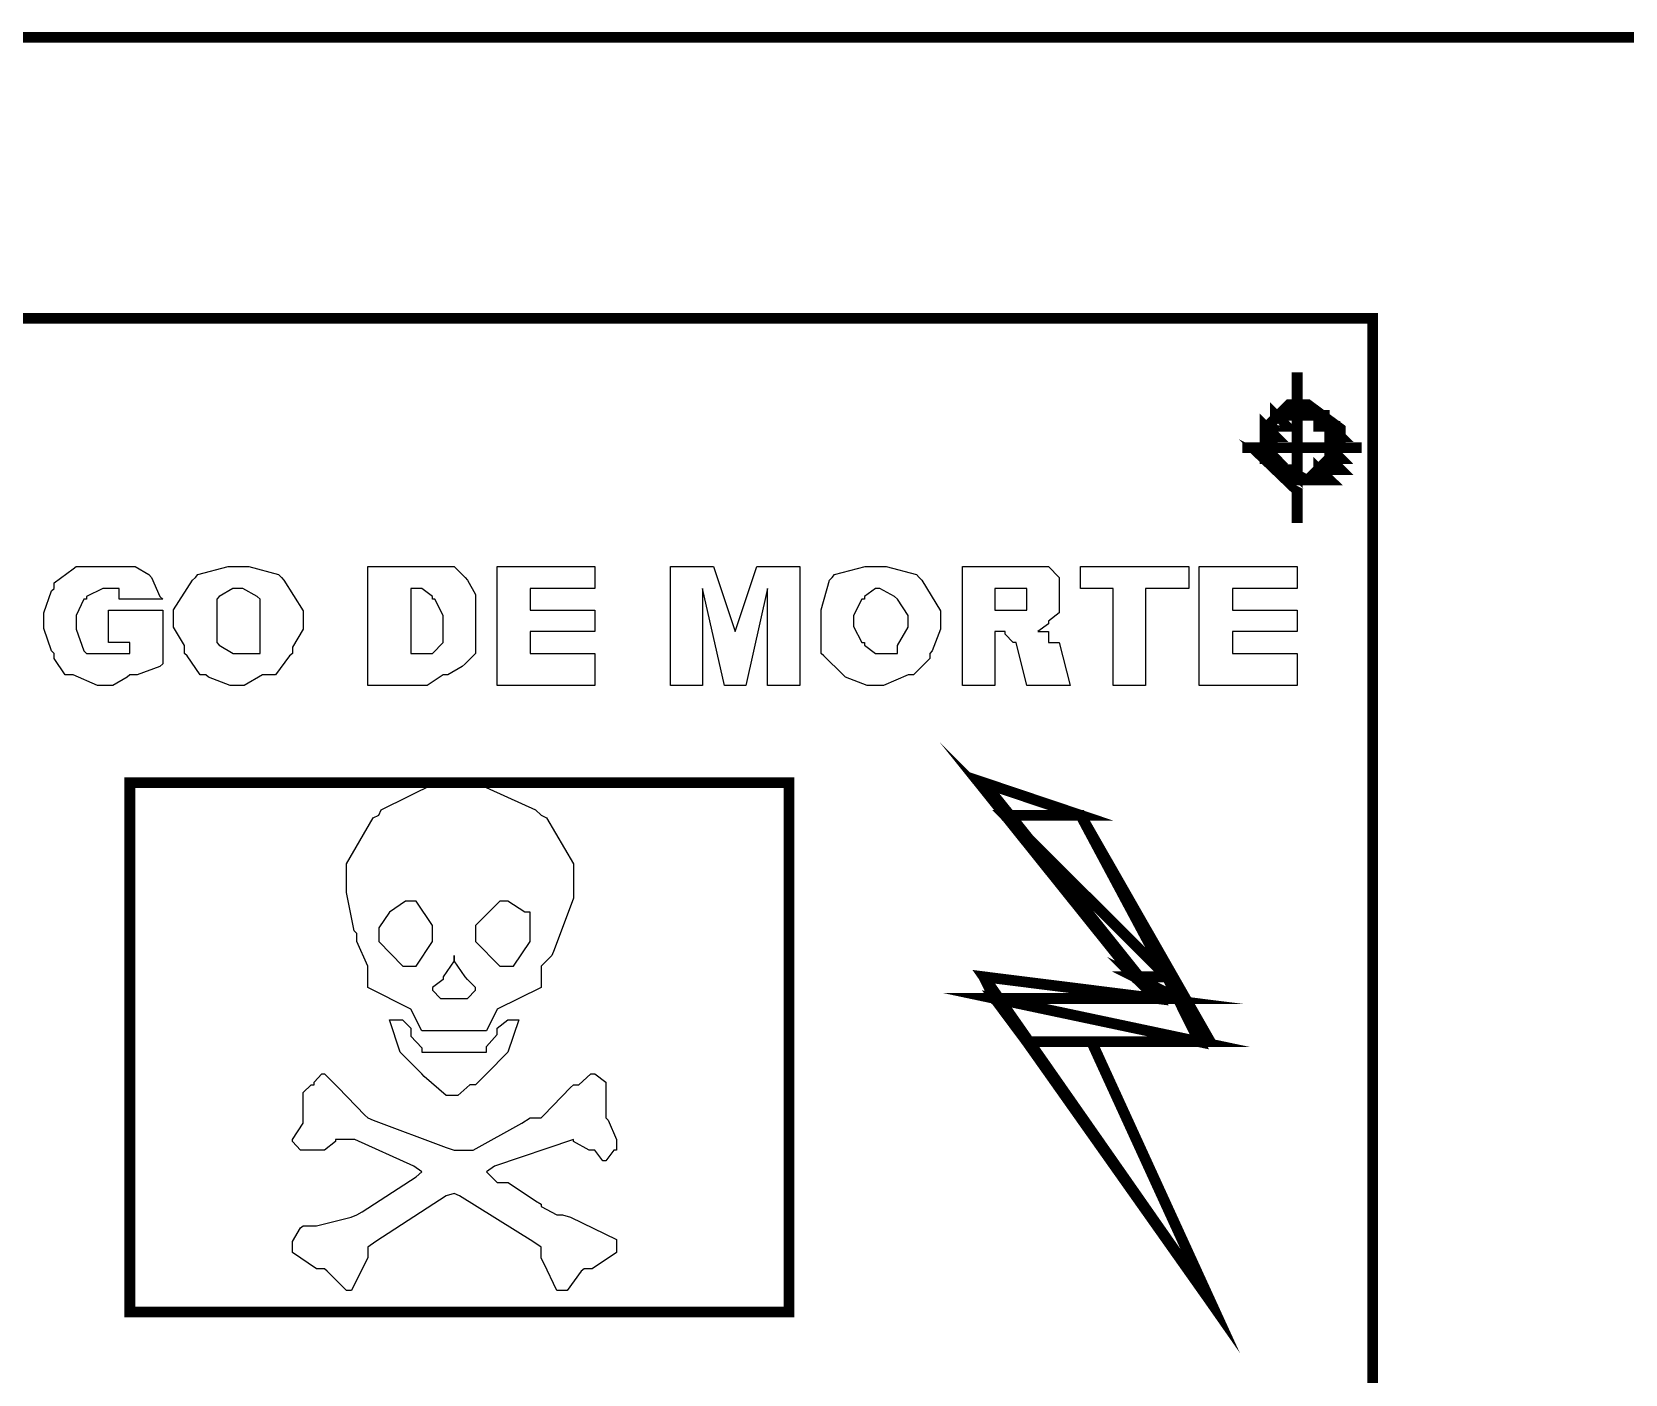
# Model space of a CAD drawing. Extents: x 219 to 1226, y 175 to 465.
# Drawn here: x 263.95 to 270.21, y 239.68 to 244.95 of the extents above; entities that cross this region are included whole.
import ezdxf

# ---------------------------------------------------------------- set-up
doc = ezdxf.new("R2010")
doc.units = 0
doc.header["$MEASUREMENT"] = 0
doc.layers.add('C00-00-00-BLACK', color=7, linetype='Continuous')
doc.layers.add('CFF-00-00', color=1, linetype='Continuous')

msp = doc.modelspace()

# ---------------------------------------------------------------- linework, layer by layer
at = {"layer": 'C00-00-00-BLACK', "const_width": 0.0423}
for points in [[(259.9295, 244.9316), (272.3568, 244.9316)], [(268.9225, 243.6166), (268.9225, 243.0246)], [(268.7076, 243.3206), (269.1761, 243.3206)]]:
    msp.add_lwpolyline(points, dxfattribs=at)
for points in [[(262.0091, 238.4866), (269.2188, 238.4866), (269.2188, 243.8286), (262.0091, 243.8286), (262.0091, 238.4866)], [(268.9225, 243.4896), (268.9651, 243.4476), (268.9225, 243.4476), (268.9225, 243.4896)], [(269.0921, 243.3636), (269.0921, 243.3946), (268.9637, 243.4896), (268.9225, 243.4896), (268.8907, 243.4896), (268.7958, 243.3946), (268.7958, 243.3636), (268.7958, 243.3216), (268.8907, 243.1936), (268.9225, 243.1936), (268.9637, 243.1936), (269.0921, 243.3216), (269.0921, 243.3636)], [(269.0921, 243.3636), (269.0921, 243.3946), (268.9637, 243.4896), (268.9225, 243.4896), (268.8907, 243.4896), (268.7958, 243.3946), (268.7958, 243.3636), (268.7958, 243.3216), (268.8907, 243.1936), (268.9225, 243.1936), (268.9637, 243.1936), (269.0921, 243.3216), (269.0921, 243.3636)], [(269.0921, 243.3636), (269.0921, 243.3946), (268.9637, 243.4896), (268.9225, 243.4896), (268.8907, 243.4896), (268.7958, 243.3946), (268.7958, 243.3636), (268.7958, 243.3216), (268.8907, 243.1936), (268.9225, 243.1936), (268.9637, 243.1936), (269.0921, 243.3216), (269.0921, 243.3636)], [(268.7958, 243.4046), (268.7958, 243.3636), (268.8371, 243.3636), (268.7958, 243.4046)], [(268.7958, 243.3636), (268.8371, 243.3636), (268.7958, 243.4046), (268.7958, 243.3636)], [(268.8371, 243.4476), (268.8371, 243.4046), (268.8798, 243.4046), (268.8371, 243.4476)], [(268.8371, 243.4046), (268.8798, 243.4046), (268.8371, 243.4476), (268.8371, 243.4046)], [(268.8798, 243.4476), (268.8371, 243.4476), (268.8798, 243.4476), (268.8798, 243.4476)], [(268.8371, 243.4476), (268.8371, 243.4476)], [(268.8371, 243.4476), (268.8798, 243.4476), (268.9225, 243.4476), (268.8371, 243.4476)], [(268.8371, 243.4476), (268.8798, 243.4476), (268.8798, 243.4476), (268.8371, 243.4476)], [(268.8371, 243.4476), (268.8798, 243.4476), (268.8798, 243.4476), (268.8371, 243.4476)], [(268.9225, 243.4476), (268.9651, 243.4476), (268.8798, 243.4476), (268.9225, 243.4476)], [(268.8798, 243.4476), (268.9225, 243.4476), (268.9651, 243.4476), (268.8798, 243.4476)], [(268.9225, 243.4476), (268.9651, 243.4476), (268.8798, 243.4476), (268.9225, 243.4476)], [(268.9225, 243.4476), (268.8798, 243.4476), (268.9225, 243.4476)], [(268.8798, 243.4476), (268.9225, 243.4476), (268.9651, 243.4476), (268.8798, 243.4476)], [(268.8798, 243.4476), (268.8798, 243.4476)], [(268.8798, 243.4476), (268.9225, 243.4476), (268.9651, 243.4476), (268.8798, 243.4476)], [(268.8798, 243.4476), (268.9225, 243.4476), (268.9225, 243.4476), (268.8798, 243.4476)], [(268.8798, 243.4476), (268.9225, 243.4476), (268.9225, 243.4476), (268.8798, 243.4476)], [(268.8798, 243.4476), (268.8798, 243.4476)], [(268.9651, 243.4476), (268.9225, 243.4476), (268.9651, 243.4476)], [(268.9225, 243.4476), (268.9651, 243.4476), (269.0068, 243.4476), (268.9225, 243.4476)], [(268.9651, 243.4476), (268.9225, 243.4476), (268.9651, 243.4476)], [(268.9225, 243.4476), (268.9651, 243.4476), (269.0068, 243.4476), (268.9225, 243.4476)], [(268.9651, 243.4476), (269.0068, 243.4476), (268.9225, 243.4476), (268.9651, 243.4476)], [(268.9651, 243.4476), (269.0068, 243.4476), (269.0495, 243.4476), (268.9651, 243.4476)], [(269.0068, 243.4476), (269.0495, 243.4476), (268.9651, 243.4476), (269.0068, 243.4476)], [(269.0068, 243.4476), (268.9651, 243.4476), (269.0068, 243.4476)], [(268.9651, 243.4476), (269.0068, 243.4476), (269.0495, 243.4476), (268.9651, 243.4476)], [(269.0068, 243.4476), (269.0495, 243.4046), (269.0068, 243.4046), (269.0068, 243.4476)], [(269.0068, 243.4476), (269.0495, 243.4476), (269.0495, 243.4476), (269.0068, 243.4476)], [(269.0068, 243.4476), (269.0495, 243.4476), (269.0495, 243.4476), (269.0068, 243.4476)], [(269.0068, 243.4476), (269.0495, 243.4476), (269.0495, 243.4476), (269.0068, 243.4476)], [(269.0068, 243.4476), (269.0495, 243.4476), (269.0495, 243.4476), (269.0068, 243.4476)], [(269.0495, 243.4046), (269.0068, 243.4476), (269.0495, 243.4046)], [(269.0495, 243.4046), (269.0495, 243.3636), (269.0921, 243.3636), (269.0495, 243.4046)], [(269.0495, 243.3636), (269.0921, 243.3636), (269.0495, 243.4046), (269.0495, 243.3636)], [(268.8371, 243.4046), (268.7958, 243.4046), (268.8371, 243.4046), (268.8371, 243.4046)], [(268.7958, 243.4046), (268.8371, 243.4046), (268.8371, 243.4046), (268.7958, 243.4046)], [(268.7958, 243.4046), (268.8371, 243.4046), (268.8371, 243.4046), (268.7958, 243.4046)], [(268.7958, 243.4046), (268.8371, 243.4046), (268.8371, 243.4046), (268.7958, 243.4046)], [(268.7958, 243.3636), (268.7958, 243.3206), (268.8371, 243.3206), (268.7958, 243.3636)], [(268.7958, 243.3206), (268.8371, 243.3206), (268.7958, 243.3636), (268.7958, 243.3206)], [(268.8371, 243.4046), (268.8798, 243.4046), (268.8798, 243.4046), (268.8371, 243.4046)], [(268.8371, 243.4046), (268.8798, 243.4046), (268.8798, 243.4046), (268.8371, 243.4046)], [(269.0495, 243.4046), (269.0068, 243.4046), (269.0495, 243.4046)], [(269.0068, 243.4046), (269.0495, 243.4046), (269.0921, 243.4046), (269.0068, 243.4046)], [(269.0495, 243.4046), (269.0921, 243.4046), (269.0921, 243.4046), (269.0495, 243.4046)], [(269.0495, 243.4046), (269.0921, 243.4046), (269.0921, 243.4046), (269.0495, 243.4046)], [(269.0495, 243.4046), (269.0921, 243.4046), (269.0921, 243.4046), (269.0495, 243.4046)], [(269.0495, 243.4046), (269.0921, 243.4046), (269.0921, 243.4046), (269.0495, 243.4046)], [(269.0495, 243.3636), (269.0921, 243.3206), (269.0495, 243.3206), (269.0495, 243.3636)], [(268.7958, 243.2776), (268.8371, 243.2346), (268.8798, 243.2346), (268.7958, 243.2776)], [(268.8371, 243.2346), (268.8798, 243.2346), (268.7958, 243.2776), (268.8371, 243.2346)], [(268.7958, 243.3636), (268.8371, 243.3636), (268.8371, 243.3636), (268.7958, 243.3636)], [(268.7958, 243.3636), (268.8371, 243.3636), (268.8371, 243.3636), (268.7958, 243.3636)], [(268.7958, 243.3636), (268.8371, 243.3636), (268.8371, 243.3636), (268.7958, 243.3636)], [(268.7958, 243.3636), (268.8371, 243.3636), (268.8371, 243.3636), (268.7958, 243.3636)], [(268.7958, 243.3636), (268.8371, 243.3636), (268.8371, 243.3636), (268.7958, 243.3636)], [(268.7958, 243.3636), (268.8371, 243.3636), (268.8371, 243.3636), (268.7958, 243.3636)], [(268.7958, 243.3206), (268.7958, 243.2776), (268.8371, 243.2776), (268.7958, 243.3206)], [(268.7958, 243.2776), (268.8371, 243.2776), (268.7958, 243.3206), (268.7958, 243.2776)], [(268.7958, 243.3206), (268.8371, 243.3206), (268.8371, 243.3206), (268.7958, 243.3206)], [(268.7958, 243.3206), (268.8371, 243.3206), (268.8371, 243.3206), (268.7958, 243.3206)], [(269.0495, 243.3636), (269.0921, 243.3636), (269.0921, 243.3636), (269.0495, 243.3636)], [(269.0495, 243.3636), (269.0921, 243.3636), (269.0921, 243.3636), (269.0495, 243.3636)], [(269.0495, 243.3636), (269.0921, 243.3636), (269.0921, 243.3636), (269.0495, 243.3636)], [(269.0495, 243.3636), (269.0921, 243.3636), (269.0921, 243.3636), (269.0495, 243.3636)], [(269.0495, 243.3636), (269.0921, 243.3636), (269.0921, 243.3636), (269.0495, 243.3636)], [(269.0495, 243.3636), (269.0921, 243.3636), (269.0921, 243.3636), (269.0495, 243.3636)], [(269.0921, 243.3206), (269.0495, 243.3636), (269.0921, 243.3206)], [(269.0495, 243.3206), (269.0495, 243.2776), (269.0921, 243.2776), (269.0495, 243.3206)], [(269.0495, 243.2776), (269.0921, 243.2776), (269.0495, 243.3206), (269.0495, 243.2776)], [(269.0495, 243.3206), (269.0495, 243.3206)], [(269.0495, 243.3206), (269.0921, 243.3206), (269.1334, 243.3206), (269.0495, 243.3206)], [(269.0495, 243.3206), (269.0921, 243.3206), (269.0921, 243.3206), (269.0495, 243.3206)], [(269.0495, 243.3206), (269.0921, 243.3206), (269.0921, 243.3206), (269.0495, 243.3206)], [(269.0495, 243.2776), (269.0495, 243.2346), (269.0921, 243.2346), (269.0495, 243.2776)], [(269.0495, 243.2346), (269.0921, 243.2346), (269.0495, 243.2776), (269.0495, 243.2346)], [(268.8798, 243.1936), (268.9225, 243.1936), (268.8371, 243.2346), (268.8798, 243.1936)], [(268.7958, 243.2776), (268.8371, 243.2776), (268.8371, 243.2776), (268.7958, 243.2776)], [(268.7958, 243.2776), (268.8371, 243.2776), (268.8371, 243.2776), (268.7958, 243.2776)], [(268.7958, 243.2776), (268.8371, 243.2776), (268.8371, 243.2776), (268.7958, 243.2776)], [(268.7958, 243.2776), (268.8371, 243.2776), (268.8371, 243.2776), (268.7958, 243.2776)], [(268.7958, 243.2776), (268.8371, 243.2776), (268.8371, 243.2776), (268.7958, 243.2776)], [(268.7958, 243.2776), (268.8371, 243.2776), (268.8371, 243.2776), (268.7958, 243.2776)], [(269.0068, 243.2346), (269.0068, 243.1936), (269.0495, 243.1936), (269.0068, 243.2346)], [(269.0068, 243.1936), (269.0495, 243.1936), (269.0068, 243.2346), (269.0068, 243.1936)], [(269.0495, 243.2776), (269.0921, 243.2776), (269.0921, 243.2776), (269.0495, 243.2776)], [(269.0495, 243.2776), (269.0921, 243.2776), (269.0921, 243.2776), (269.0495, 243.2776)], [(269.0495, 243.2776), (269.0921, 243.2776), (269.0921, 243.2776), (269.0495, 243.2776)], [(269.0495, 243.2776), (269.0921, 243.2776), (269.0921, 243.2776), (269.0495, 243.2776)], [(268.8798, 243.1936), (268.8371, 243.2346), (268.8798, 243.2346), (268.8798, 243.1936)], [(268.8371, 243.2346), (268.8798, 243.2346), (268.8798, 243.2346), (268.8371, 243.2346)], [(268.8371, 243.2346), (268.8798, 243.2346), (268.8798, 243.2346), (268.8371, 243.2346)], [(268.8371, 243.2346), (268.8798, 243.2346), (268.8798, 243.2346), (268.8371, 243.2346)], [(268.8371, 243.2346), (268.8798, 243.2346), (268.8798, 243.2346), (268.8371, 243.2346)], [(268.8371, 243.2346), (268.8798, 243.2346), (268.8798, 243.2346), (268.8371, 243.2346)], [(268.8371, 243.2346), (268.8798, 243.2346), (268.8798, 243.2346), (268.8371, 243.2346)], [(268.8371, 243.2346), (268.8798, 243.2346), (268.9225, 243.2346), (268.8371, 243.2346)], [(268.8798, 243.2346), (268.9225, 243.2346), (268.8371, 243.2346), (268.8798, 243.2346)], [(268.8798, 243.1936), (268.9225, 243.1936), (268.9225, 243.1936), (268.8798, 243.1936)], [(268.8798, 243.1936), (268.9225, 243.1936), (268.9225, 243.1936), (268.8798, 243.1936)], [(268.8798, 243.1936), (268.9225, 243.1936), (268.9651, 243.1936), (268.8798, 243.1936)], [(268.9225, 243.1936), (268.9651, 243.1936), (268.8798, 243.1936), (268.9225, 243.1936)], [(268.8798, 243.1936), (268.9225, 243.1936), (268.9651, 243.1936), (268.8798, 243.1936)], [(268.9225, 243.1936), (268.9651, 243.1936), (268.8798, 243.1936), (268.9225, 243.1936)], [(268.8798, 243.1936), (268.9225, 243.1936), (268.9651, 243.1936), (268.8798, 243.1936)], [(268.9225, 243.1936), (268.9651, 243.1936), (268.8798, 243.1936), (268.9225, 243.1936)], [(268.9225, 243.1936), (268.8798, 243.1936), (268.9651, 243.1936), (268.9225, 243.1936)], [(268.8798, 243.1936), (268.9651, 243.1936), (269.0068, 243.1936), (268.8798, 243.1936)], [(268.9651, 243.1936), (268.9225, 243.1936), (268.9651, 243.1936), (268.9651, 243.1936)], [(268.9651, 243.1936), (269.0068, 243.1936), (268.9225, 243.1936), (268.9651, 243.1936)], [(268.9651, 243.1936), (268.9225, 243.1936), (268.9651, 243.1936)], [(268.9225, 243.1936), (268.9651, 243.1936), (269.0068, 243.1936), (268.9225, 243.1936)], [(269.0068, 243.1936), (268.9651, 243.1936), (269.0068, 243.1936), (269.0068, 243.1936)], [(268.9651, 243.1936), (268.9651, 243.1936)], [(268.9651, 243.1936), (269.0068, 243.1936), (269.0495, 243.1936), (268.9651, 243.1936)], [(268.9651, 243.1936), (269.0068, 243.1936), (269.0068, 243.1936), (268.9651, 243.1936)], [(268.9651, 243.1936), (269.0068, 243.1936), (269.0068, 243.1936), (268.9651, 243.1936)], [(268.9651, 243.1936), (268.9651, 243.1936)], [(269.0495, 243.2346), (269.0068, 243.2346), (269.0495, 243.2346), (269.0495, 243.2346)], [(269.0068, 243.2346), (269.0068, 243.2346)], [(269.0068, 243.2346), (269.0495, 243.2346), (269.0921, 243.2346), (269.0068, 243.2346)], [(269.0068, 243.2346), (269.0495, 243.2346), (269.0495, 243.2346), (269.0068, 243.2346)], [(269.0068, 243.2346), (269.0495, 243.2346), (269.0495, 243.2346), (269.0068, 243.2346)], [(269.0068, 243.1936), (269.0068, 243.1936)], [(269.0495, 243.2346), (269.0921, 243.2346), (269.0921, 243.2346), (269.0495, 243.2346)], [(269.0495, 243.2346), (269.0921, 243.2346), (269.0921, 243.2346), (269.0495, 243.2346)], [(269.0495, 243.2346), (269.0495, 243.2346)], [(267.7759, 241.8776), (268.4113, 241.2436), (268.2846, 241.2436), (267.7759, 241.8776)], [(264.3392, 242.0056), (264.3392, 239.9276), (266.9272, 239.9276), (266.9272, 242.0056), (264.3392, 242.0056)], [(267.692, 242.0056), (268.37, 241.1586), (267.692, 241.2436), (268.581, 239.9706), (268.115, 240.9886), (268.581, 240.9886), (268.0723, 241.8776), (267.692, 242.0056)], [(267.692, 242.0056), (268.0723, 241.8776), (267.7759, 241.8776), (267.692, 242.0056)], [(268.0723, 241.8776), (267.7759, 241.8776), (268.4113, 241.2436), (268.0723, 241.8776)], [(267.692, 241.2436), (268.37, 241.1586), (267.7347, 241.1586), (267.692, 241.2436)], [(268.2846, 241.2436), (268.454, 241.1586), (268.37, 241.1586), (268.2846, 241.2436)], [(268.4113, 241.2436), (268.2846, 241.2436), (268.454, 241.1586), (268.4113, 241.2436)], [(268.454, 241.1586), (267.7347, 241.1586), (268.5379, 240.9886), (268.454, 241.1586)], [(267.7347, 241.1586), (268.5379, 240.9886), (267.8613, 240.9886), (267.7347, 241.1586)], [(267.8613, 240.9886), (268.115, 240.9886), (268.581, 239.9706), (267.8613, 240.9886)], [(268.115, 240.9886), (268.1576, 240.9886), (267.8613, 240.9886), (268.115, 240.9886)], [(268.115, 240.9886), (267.8613, 240.9886), (268.115, 240.9886)], [(268.115, 240.9886), (268.5379, 240.9886), (268.581, 240.9886), (268.115, 240.9886)]]:
    msp.add_lwpolyline(points, close=True, dxfattribs=at)
at = {"layer": 'C00-00-00-BLACK'}
for points in [[(268.9225, 243.4896), (268.9651, 243.4476), (268.9225, 243.4476), (268.9225, 243.4896)], [(268.8371, 243.4046), (268.7958, 243.4046), (268.8371, 243.4046), (268.8371, 243.4046)], [(268.7958, 243.4046), (268.8371, 243.4046), (268.8371, 243.4046), (268.7958, 243.4046)], [(268.7958, 243.4046), (268.8371, 243.4046), (268.8371, 243.4046), (268.7958, 243.4046)], [(268.7958, 243.4046), (268.8371, 243.4046), (268.8371, 243.4046), (268.7958, 243.4046)], [(268.7958, 243.4046), (268.7958, 243.3636), (268.8371, 243.3636), (268.7958, 243.4046)], [(268.7958, 243.3636), (268.8371, 243.3636), (268.7958, 243.4046), (268.7958, 243.3636)], [(268.8798, 243.4476), (268.8371, 243.4476), (268.8798, 243.4476), (268.8798, 243.4476)], [(268.8371, 243.4476), (268.8798, 243.4476), (268.9225, 243.4476), (268.8371, 243.4476)], [(268.8371, 243.4476), (268.8798, 243.4476), (268.8798, 243.4476), (268.8371, 243.4476)], [(268.8371, 243.4476), (268.8798, 243.4476), (268.8798, 243.4476), (268.8371, 243.4476)], [(268.8371, 243.4476), (268.8371, 243.4046), (268.8798, 243.4046), (268.8371, 243.4476)], [(268.8371, 243.4046), (268.8798, 243.4046), (268.8371, 243.4476), (268.8371, 243.4046)], [(268.8371, 243.4046), (268.8798, 243.4046), (268.8798, 243.4046), (268.8371, 243.4046)], [(268.8371, 243.4046), (268.8798, 243.4046), (268.8798, 243.4046), (268.8371, 243.4046)], [(268.9225, 243.4476), (268.9651, 243.4476), (268.8798, 243.4476), (268.9225, 243.4476)], [(268.8798, 243.4476), (268.9225, 243.4476), (268.9651, 243.4476), (268.8798, 243.4476)], [(268.9225, 243.4476), (268.9651, 243.4476), (268.8798, 243.4476), (268.9225, 243.4476)], [(268.9225, 243.4476), (268.8798, 243.4476), (268.9225, 243.4476)], [(268.8798, 243.4476), (268.9225, 243.4476), (268.9651, 243.4476), (268.8798, 243.4476)], [(268.8798, 243.4476), (268.9225, 243.4476), (268.9651, 243.4476), (268.8798, 243.4476)], [(268.8798, 243.4476), (268.9225, 243.4476), (268.9225, 243.4476), (268.8798, 243.4476)], [(268.8798, 243.4476), (268.9225, 243.4476), (268.9225, 243.4476), (268.8798, 243.4476)], [(268.9651, 243.4476), (268.9225, 243.4476), (268.9651, 243.4476)], [(268.9225, 243.4476), (268.9651, 243.4476), (269.0068, 243.4476), (268.9225, 243.4476)], [(268.9651, 243.4476), (268.9225, 243.4476), (268.9651, 243.4476)], [(268.9225, 243.4476), (268.9651, 243.4476), (269.0068, 243.4476), (268.9225, 243.4476)], [(268.9651, 243.4476), (269.0068, 243.4476), (268.9225, 243.4476), (268.9651, 243.4476)], [(268.9651, 243.4476), (269.0068, 243.4476), (269.0495, 243.4476), (268.9651, 243.4476)], [(269.0068, 243.4476), (269.0495, 243.4476), (268.9651, 243.4476), (269.0068, 243.4476)], [(269.0068, 243.4476), (268.9651, 243.4476), (269.0068, 243.4476)], [(268.9651, 243.4476), (269.0068, 243.4476), (269.0495, 243.4476), (268.9651, 243.4476)], [(269.0068, 243.4476), (269.0495, 243.4476), (269.0495, 243.4476), (269.0068, 243.4476)], [(269.0068, 243.4476), (269.0495, 243.4476), (269.0495, 243.4476), (269.0068, 243.4476)], [(269.0068, 243.4476), (269.0495, 243.4476), (269.0495, 243.4476), (269.0068, 243.4476)], [(269.0068, 243.4476), (269.0495, 243.4476), (269.0495, 243.4476), (269.0068, 243.4476)], [(269.0495, 243.4046), (269.0068, 243.4476), (269.0495, 243.4046)], [(269.0068, 243.4476), (269.0495, 243.4046), (269.0068, 243.4046), (269.0068, 243.4476)], [(269.0495, 243.4046), (269.0068, 243.4046), (269.0495, 243.4046)], [(269.0068, 243.4046), (269.0495, 243.4046), (269.0921, 243.4046), (269.0068, 243.4046)], [(269.0495, 243.4046), (269.0921, 243.4046), (269.0921, 243.4046), (269.0495, 243.4046)], [(269.0495, 243.4046), (269.0921, 243.4046), (269.0921, 243.4046), (269.0495, 243.4046)], [(269.0495, 243.4046), (269.0921, 243.4046), (269.0921, 243.4046), (269.0495, 243.4046)], [(269.0495, 243.4046), (269.0921, 243.4046), (269.0921, 243.4046), (269.0495, 243.4046)], [(269.0495, 243.4046), (269.0495, 243.3636), (269.0921, 243.3636), (269.0495, 243.4046)], [(269.0495, 243.3636), (269.0921, 243.3636), (269.0495, 243.4046), (269.0495, 243.3636)], [(268.7958, 243.3636), (268.8371, 243.3636), (268.8371, 243.3636), (268.7958, 243.3636)], [(268.7958, 243.3636), (268.8371, 243.3636), (268.8371, 243.3636), (268.7958, 243.3636)], [(268.7958, 243.3636), (268.8371, 243.3636), (268.8371, 243.3636), (268.7958, 243.3636)], [(268.7958, 243.3636), (268.8371, 243.3636), (268.8371, 243.3636), (268.7958, 243.3636)], [(268.7958, 243.3636), (268.8371, 243.3636), (268.8371, 243.3636), (268.7958, 243.3636)], [(268.7958, 243.3636), (268.8371, 243.3636), (268.8371, 243.3636), (268.7958, 243.3636)], [(268.7958, 243.3636), (268.7958, 243.3206), (268.8371, 243.3206), (268.7958, 243.3636)], [(268.7958, 243.3206), (268.8371, 243.3206), (268.7958, 243.3636), (268.7958, 243.3206)], [(269.0495, 243.3636), (269.0921, 243.3636), (269.0921, 243.3636), (269.0495, 243.3636)], [(269.0495, 243.3636), (269.0921, 243.3636), (269.0921, 243.3636), (269.0495, 243.3636)], [(269.0495, 243.3636), (269.0921, 243.3636), (269.0921, 243.3636), (269.0495, 243.3636)], [(269.0495, 243.3636), (269.0921, 243.3636), (269.0921, 243.3636), (269.0495, 243.3636)], [(269.0495, 243.3636), (269.0921, 243.3636), (269.0921, 243.3636), (269.0495, 243.3636)], [(269.0495, 243.3636), (269.0921, 243.3636), (269.0921, 243.3636), (269.0495, 243.3636)], [(269.0921, 243.3206), (269.0495, 243.3636), (269.0921, 243.3206)], [(269.0495, 243.3636), (269.0921, 243.3206), (269.0495, 243.3206), (269.0495, 243.3636)], [(268.7958, 243.3206), (268.8371, 243.3206), (268.8371, 243.3206), (268.7958, 243.3206)], [(268.7958, 243.3206), (268.8371, 243.3206), (268.8371, 243.3206), (268.7958, 243.3206)], [(268.7958, 243.3206), (268.7958, 243.2776), (268.8371, 243.2776), (268.7958, 243.3206)], [(268.7958, 243.2776), (268.8371, 243.2776), (268.7958, 243.3206), (268.7958, 243.2776)], [(268.7958, 243.2776), (268.8371, 243.2776), (268.8371, 243.2776), (268.7958, 243.2776)], [(268.7958, 243.2776), (268.8371, 243.2776), (268.8371, 243.2776), (268.7958, 243.2776)], [(268.7958, 243.2776), (268.8371, 243.2776), (268.8371, 243.2776), (268.7958, 243.2776)], [(268.7958, 243.2776), (268.8371, 243.2776), (268.8371, 243.2776), (268.7958, 243.2776)], [(268.7958, 243.2776), (268.8371, 243.2776), (268.8371, 243.2776), (268.7958, 243.2776)], [(268.7958, 243.2776), (268.8371, 243.2776), (268.8371, 243.2776), (268.7958, 243.2776)], [(268.7958, 243.2776), (268.8371, 243.2346), (268.8798, 243.2346), (268.7958, 243.2776)], [(268.8371, 243.2346), (268.8798, 243.2346), (268.7958, 243.2776), (268.8371, 243.2346)], [(269.0495, 243.3206), (269.0921, 243.3206), (269.1334, 243.3206), (269.0495, 243.3206)], [(269.0495, 243.3206), (269.0921, 243.3206), (269.0921, 243.3206), (269.0495, 243.3206)], [(269.0495, 243.3206), (269.0921, 243.3206), (269.0921, 243.3206), (269.0495, 243.3206)], [(269.0495, 243.3206), (269.0495, 243.2776), (269.0921, 243.2776), (269.0495, 243.3206)], [(269.0495, 243.2776), (269.0921, 243.2776), (269.0495, 243.3206), (269.0495, 243.2776)], [(269.0495, 243.2776), (269.0921, 243.2776), (269.0921, 243.2776), (269.0495, 243.2776)], [(269.0495, 243.2776), (269.0921, 243.2776), (269.0921, 243.2776), (269.0495, 243.2776)], [(269.0495, 243.2776), (269.0921, 243.2776), (269.0921, 243.2776), (269.0495, 243.2776)], [(269.0495, 243.2776), (269.0921, 243.2776), (269.0921, 243.2776), (269.0495, 243.2776)], [(269.0495, 243.2776), (269.0495, 243.2346), (269.0921, 243.2346), (269.0495, 243.2776)], [(269.0495, 243.2346), (269.0921, 243.2346), (269.0495, 243.2776), (269.0495, 243.2346)], [(268.8371, 243.2346), (268.8798, 243.2346), (268.8798, 243.2346), (268.8371, 243.2346)], [(268.8371, 243.2346), (268.8798, 243.2346), (268.8798, 243.2346), (268.8371, 243.2346)], [(268.8371, 243.2346), (268.8798, 243.2346), (268.8798, 243.2346), (268.8371, 243.2346)], [(268.8371, 243.2346), (268.8798, 243.2346), (268.8798, 243.2346), (268.8371, 243.2346)], [(268.8371, 243.2346), (268.8798, 243.2346), (268.8798, 243.2346), (268.8371, 243.2346)], [(268.8371, 243.2346), (268.8798, 243.2346), (268.8798, 243.2346), (268.8371, 243.2346)], [(268.8371, 243.2346), (268.8798, 243.2346), (268.9225, 243.2346), (268.8371, 243.2346)], [(268.8798, 243.2346), (268.9225, 243.2346), (268.8371, 243.2346), (268.8798, 243.2346)], [(268.8798, 243.1936), (268.9225, 243.1936), (268.8371, 243.2346), (268.8798, 243.1936)], [(268.8798, 243.1936), (268.8371, 243.2346), (268.8798, 243.2346), (268.8798, 243.1936)], [(269.0495, 243.2346), (269.0068, 243.2346), (269.0495, 243.2346), (269.0495, 243.2346)], [(269.0068, 243.2346), (269.0495, 243.2346), (269.0921, 243.2346), (269.0068, 243.2346)], [(269.0068, 243.2346), (269.0495, 243.2346), (269.0495, 243.2346), (269.0068, 243.2346)], [(269.0068, 243.2346), (269.0495, 243.2346), (269.0495, 243.2346), (269.0068, 243.2346)], [(269.0068, 243.2346), (269.0068, 243.1936), (269.0495, 243.1936), (269.0068, 243.2346)], [(269.0068, 243.1936), (269.0495, 243.1936), (269.0068, 243.2346), (269.0068, 243.1936)], [(269.0495, 243.2346), (269.0921, 243.2346), (269.0921, 243.2346), (269.0495, 243.2346)], [(269.0495, 243.2346), (269.0921, 243.2346), (269.0921, 243.2346), (269.0495, 243.2346)], [(268.8798, 243.1936), (268.9225, 243.1936), (268.9225, 243.1936), (268.8798, 243.1936)], [(268.8798, 243.1936), (268.9225, 243.1936), (268.9225, 243.1936), (268.8798, 243.1936)], [(268.8798, 243.1936), (268.9225, 243.1936), (268.9651, 243.1936), (268.8798, 243.1936)], [(268.9225, 243.1936), (268.9651, 243.1936), (268.8798, 243.1936), (268.9225, 243.1936)], [(268.8798, 243.1936), (268.9225, 243.1936), (268.9651, 243.1936), (268.8798, 243.1936)], [(268.9225, 243.1936), (268.9651, 243.1936), (268.8798, 243.1936), (268.9225, 243.1936)], [(268.8798, 243.1936), (268.9225, 243.1936), (268.9651, 243.1936), (268.8798, 243.1936)], [(268.9225, 243.1936), (268.9651, 243.1936), (268.8798, 243.1936), (268.9225, 243.1936)], [(268.9225, 243.1936), (268.8798, 243.1936), (268.9651, 243.1936), (268.9225, 243.1936)], [(268.8798, 243.1936), (268.9651, 243.1936), (269.0068, 243.1936), (268.8798, 243.1936)], [(268.9651, 243.1936), (268.9225, 243.1936), (268.9651, 243.1936), (268.9651, 243.1936)], [(268.9651, 243.1936), (269.0068, 243.1936), (268.9225, 243.1936), (268.9651, 243.1936)], [(268.9651, 243.1936), (268.9225, 243.1936), (268.9651, 243.1936)], [(268.9225, 243.1936), (268.9651, 243.1936), (269.0068, 243.1936), (268.9225, 243.1936)], [(269.0068, 243.1936), (268.9651, 243.1936), (269.0068, 243.1936), (269.0068, 243.1936)], [(268.9651, 243.1936), (269.0068, 243.1936), (269.0495, 243.1936), (268.9651, 243.1936)], [(268.9651, 243.1936), (269.0068, 243.1936), (269.0068, 243.1936), (268.9651, 243.1936)], [(268.9651, 243.1936), (269.0068, 243.1936), (269.0068, 243.1936), (268.9651, 243.1936)], [(265.782, 241.1166), (265.7393, 241.0316), (265.7076, 241.0316), (265.636, 241.0316), (265.6123, 241.0316), (265.5905, 241.0316), (265.5421, 241.0316), (265.527, 241.0316), (265.527, 241.0316), (265.4857, 241.0316), (265.4857, 241.0316), (265.443, 241.1166), (265.2737, 241.2016), (265.2737, 241.2856), (265.2737, 241.2856), (265.2306, 241.3816), (265.2306, 241.4136), (265.2197, 241.4246), (265.1894, 241.5746), (265.1894, 241.6246), (265.1894, 241.6876), (265.2941, 241.8676), (265.3164, 241.8776), (265.3259, 241.8996), (265.5407, 242.0056), (265.6123, 242.0056), (265.6981, 242.0056), (265.9323, 241.8996), (265.9542, 241.8776), (265.975, 241.8676), (266.0812, 241.6866), (266.0812, 241.6246), (266.0812, 241.5516), (266.0053, 241.3496), (265.9955, 241.3276), (265.9955, 241.3276), (265.9542, 241.2856), (265.9542, 241.2856), (265.9542, 241.2016), (265.782, 241.1166)], [(267.692, 242.0056), (268.0723, 241.8776), (267.7759, 241.8776), (267.692, 242.0056)], [(268.0723, 241.8776), (267.7759, 241.8776), (268.4113, 241.2436), (268.0723, 241.8776)], [(267.7759, 241.8776), (268.4113, 241.2436), (268.2846, 241.2436), (267.7759, 241.8776)], [(265.3164, 241.4136), (265.3164, 241.3816), (265.4113, 241.2856), (265.443, 241.2856), (265.4638, 241.2856), (265.527, 241.3816), (265.527, 241.4136), (265.527, 241.4446), (265.4638, 241.5406), (265.443, 241.5406), (265.4211, 241.5406), (265.3591, 241.4976), (265.3591, 241.4976), (265.3591, 241.4976), (265.3164, 241.4356), (265.3164, 241.4136)], [(265.6967, 241.4136), (265.6967, 241.3816), (265.7916, 241.2856), (265.8233, 241.2856), (265.8455, 241.2856), (265.9115, 241.3816), (265.9115, 241.4136), (265.9115, 241.4356), (265.9115, 241.4976), (265.9115, 241.4976), (265.8896, 241.4976), (265.8233, 241.5406), (265.8233, 241.5406), (265.7916, 241.5406), (265.6967, 241.4446), (265.6967, 241.4136)], [(265.6123, 241.3276), (265.6123, 241.3066), (265.5697, 241.2436), (265.5697, 241.2436), (265.5697, 241.2336), (265.527, 241.2016), (265.527, 241.2016), (265.527, 241.1916), (265.5587, 241.1586), (265.5697, 241.1586), (265.5697, 241.1586), (265.5697, 241.1586), (265.5697, 241.1586), (265.5697, 241.1586), (265.6123, 241.1586), (265.6123, 241.1586), (265.6123, 241.1586), (265.6554, 241.1586), (265.6554, 241.1586), (265.6649, 241.1586), (265.6967, 241.1916), (265.6967, 241.2016), (265.6967, 241.2016), (265.6649, 241.2336), (265.6554, 241.2436), (265.6554, 241.2436), (265.6123, 241.3066), (265.6123, 241.3276)], [(267.692, 241.2436), (268.37, 241.1586), (267.7347, 241.1586), (267.692, 241.2436)], [(268.4113, 241.2436), (268.2846, 241.2436), (268.454, 241.1586), (268.4113, 241.2436)], [(268.2846, 241.2436), (268.454, 241.1586), (268.37, 241.1586), (268.2846, 241.2436)], [(268.454, 241.1586), (267.7347, 241.1586), (268.5379, 240.9886), (268.454, 241.1586)], [(267.7347, 241.1586), (268.5379, 240.9886), (267.8613, 240.9886), (267.7347, 241.1586)], [(265.866, 241.0746), (265.8233, 240.9476), (265.7393, 240.8626), (265.7393, 240.8626), (265.6967, 240.8196), (265.6967, 240.8196), (265.6744, 240.8196), (265.6275, 240.7776), (265.6123, 240.7776), (265.581, 240.7776), (265.4952, 240.8526), (265.4857, 240.8626), (265.4003, 240.9476), (265.3591, 241.0746), (265.4003, 241.0746), (265.4099, 241.0746), (265.443, 241.0426), (265.443, 241.0316), (265.443, 241.0106), (265.4857, 240.9646), (265.4857, 240.9476), (265.5175, 240.9476), (265.5877, 240.9476), (265.6123, 240.9476), (265.6441, 240.9476), (265.7147, 240.9476), (265.7393, 240.9476), (265.7393, 240.9696), (265.782, 241.0166), (265.782, 241.0316), (265.782, 241.0426), (265.8233, 241.0746), (265.8233, 241.0746), (265.866, 241.0746)], [(268.115, 240.9886), (268.1576, 240.9886), (267.8613, 240.9886), (268.115, 240.9886)], [(268.115, 240.9886), (267.8613, 240.9886), (268.115, 240.9886)], [(267.8613, 240.9886), (268.115, 240.9886), (268.581, 239.9706), (267.8613, 240.9886)], [(268.115, 240.9886), (268.5379, 240.9886), (268.581, 240.9886), (268.115, 240.9886)], [(265.6123, 240.5626), (265.6868, 240.5626), (265.8783, 240.6696), (265.9115, 240.6896), (265.9115, 240.6896), (265.9542, 240.6896), (265.9542, 240.6896), (265.9641, 240.7006), (266.0699, 240.8096), (266.0812, 240.8196), (266.1017, 240.8196), (266.1486, 240.8626), (266.1652, 240.8626), (266.1652, 240.8626), (266.2078, 240.8306), (266.2078, 240.8196), (266.2078, 240.8196), (266.2078, 240.7896), (266.2078, 240.7776), (266.2078, 240.7776), (266.2078, 240.7116), (266.2078, 240.6896), (266.2174, 240.6806), (266.2505, 240.6056), (266.2505, 240.6056), (266.2505, 240.6056), (266.2505, 240.5626), (266.2505, 240.5626), (266.2396, 240.5626), (266.2078, 240.5216), (266.2078, 240.5216), (266.1969, 240.5216), (266.1652, 240.5626), (266.1652, 240.5626), (266.1429, 240.5626), (266.0812, 240.5966), (266.0812, 240.6056), (266.0812, 240.6056), (265.7711, 240.5006), (265.7393, 240.4786), (265.7393, 240.4786), (265.782, 240.4366), (265.782, 240.4366), (265.8247, 240.4366), (265.9323, 240.3636), (265.9542, 240.3516), (265.9542, 240.3426), (266.0163, 240.3096), (266.0385, 240.3096), (266.0699, 240.2996), (266.2505, 240.2126), (266.2505, 240.1826), (266.2505, 240.1616), (266.1542, 240.0976), (266.1225, 240.0976), (266.1115, 240.0876), (266.0561, 240.0126), (266.0385, 240.0126), (266.0163, 240.0126), (265.9641, 240.1196), (265.9542, 240.1396), (265.9542, 240.1396), (265.9542, 240.1826), (265.9542, 240.1826), (265.921, 240.2046), (265.6332, 240.3836), (265.6123, 240.3936), (265.581, 240.3836), (265.3051, 240.2046), (265.2737, 240.1826), (265.2737, 240.1416), (265.2102, 240.0126), (265.1894, 240.0126), (265.1894, 240.0126), (265.1135, 240.0876), (265.104, 240.0976), (265.0722, 240.0976), (264.9773, 240.1616), (264.9773, 240.1826), (264.9773, 240.2046), (265.0091, 240.2576), (265.02, 240.2666), (265.0722, 240.2666), (265.2088, 240.2996), (265.2306, 240.3096), (265.2515, 240.3206), (265.4638, 240.4586), (265.4857, 240.4786), (265.454, 240.5006), (265.2225, 240.6056), (265.1467, 240.6056), (265.1467, 240.5966), (265.104, 240.5626), (265.104, 240.5626), (265.104, 240.5626), (265.0627, 240.5626), (265.0627, 240.5626), (265.0627, 240.5626), (265.02, 240.5626), (265.02, 240.5626), (265.0091, 240.5626), (264.9773, 240.5966), (264.9773, 240.6056), (264.9773, 240.6056), (265.02, 240.6696), (265.02, 240.6896), (265.02, 240.7116), (265.02, 240.7776), (265.02, 240.7776), (265.02, 240.7896), (265.0518, 240.8196), (265.0627, 240.8196), (265.0627, 240.8306), (265.0931, 240.8626), (265.104, 240.8626), (265.104, 240.8626), (265.1467, 240.8196), (265.1467, 240.8196), (265.1566, 240.8096), (265.2624, 240.7006), (265.2737, 240.6896), (265.2941, 240.6806), (265.581, 240.5736), (265.6123, 240.5626)]]:
    msp.add_lwpolyline(points, close=True, dxfattribs=at)
at = {"layer": 'CFF-00-00'}
for points in [[(264.2552, 242.5556), (264.2552, 242.6826), (264.4686, 242.6826), (264.4686, 242.4716), (264.4577, 242.4616), (264.3681, 242.4286), (264.3392, 242.4286), (264.3282, 242.4196), (264.2732, 242.3866), (264.2552, 242.3866), (264.2125, 242.3866), (264.1173, 242.4286), (264.0855, 242.4286), (264.0855, 242.4286), (264.0428, 242.4926), (264.0428, 242.5126), (264.0319, 242.5236), (264.0016, 242.6106), (264.0016, 242.6396), (264.0016, 242.6726), (264.0319, 242.7586), (264.0428, 242.7676), (264.0428, 242.7896), (264.1173, 242.8456), (264.1282, 242.8546), (264.1282, 242.8546), (264.2235, 242.8546), (264.2552, 242.8546), (264.2757, 242.8546), (264.3392, 242.8546), (264.3392, 242.8546), (264.36, 242.8546), (264.4136, 242.8226), (264.4245, 242.8116), (264.4245, 242.8116), (264.4577, 242.7366), (264.4686, 242.7256), (264.2979, 242.7256), (264.2979, 242.7256), (264.2979, 242.7676), (264.2979, 242.7676), (264.2979, 242.7676), (264.2552, 242.7676), (264.2552, 242.7676), (264.233, 242.7676), (264.1698, 242.7366), (264.1698, 242.7256), (264.1586, 242.7256), (264.1282, 242.6616), (264.1282, 242.6396), (264.1282, 242.6076), (264.1586, 242.5236), (264.1698, 242.5126), (264.1698, 242.5126), (264.233, 242.5126), (264.2552, 242.5126), (264.2552, 242.5126), (264.287, 242.5126), (264.2979, 242.5126), (264.2979, 242.5126), (264.3282, 242.5126), (264.3392, 242.5126), (264.3392, 242.5556), (264.2552, 242.5556)], [(264.5113, 242.6396), (264.5113, 242.6836), (264.5858, 242.8006), (264.5971, 242.8116), (264.6066, 242.8226), (264.7251, 242.8546), (264.765, 242.8546), (264.8063, 242.8546), (264.9234, 242.8226), (264.9347, 242.8116), (264.9442, 242.8006), (265.02, 242.6806), (265.02, 242.6396), (265.02, 242.6076), (264.9773, 242.5376), (264.9773, 242.5126), (264.9661, 242.5036), (264.911, 242.4286), (264.893, 242.4286), (264.8602, 242.4286), (264.7886, 242.3866), (264.765, 242.3866), (264.7332, 242.3866), (264.6479, 242.4196), (264.6383, 242.4286), (264.6161, 242.4286), (264.5639, 242.5036), (264.554, 242.5126), (264.554, 242.5446), (264.5113, 242.6166), (264.5113, 242.6396)], [(265.2737, 242.8546), (265.4857, 242.8546), (265.5175, 242.8546), (265.5877, 242.8546), (265.6123, 242.8546), (265.6123, 242.8546), (265.6554, 242.8116), (265.6554, 242.8116), (265.6649, 242.8006), (265.6967, 242.7446), (265.6967, 242.7256), (265.6967, 242.7046), (265.6967, 242.6566), (265.6967, 242.6396), (265.6967, 242.6076), (265.6967, 242.5376), (265.6967, 242.5126), (265.6967, 242.5126), (265.6554, 242.4716), (265.6554, 242.4716), (265.6441, 242.4616), (265.5877, 242.4286), (265.5697, 242.4286), (265.5697, 242.4286), (265.5065, 242.3866), (265.4857, 242.3866), (265.2737, 242.3866), (265.2737, 242.8546)], [(265.782, 242.8546), (266.1652, 242.8546), (266.1652, 242.7676), (265.9115, 242.7676), (265.9115, 242.6826), (266.1652, 242.6826), (266.1652, 242.5986), (265.9115, 242.5986), (265.9115, 242.5126), (266.1652, 242.5126), (266.1652, 242.3866), (265.782, 242.3866), (265.782, 242.8546)], [(266.4615, 242.8546), (266.6308, 242.8546), (266.7162, 242.5986), (266.8005, 242.8546), (266.9698, 242.8546), (266.9698, 242.3866), (266.8432, 242.3866), (266.8432, 242.7676), (266.7578, 242.3866), (266.6735, 242.3866), (266.5881, 242.7676), (266.5881, 242.3866), (266.4615, 242.3866), (266.4615, 242.8546)], [(267.0538, 242.6396), (267.0538, 242.6836), (267.0856, 242.8006), (267.0968, 242.8116), (267.1064, 242.8226), (267.2263, 242.8546), (267.2662, 242.8546), (267.3089, 242.8546), (267.4274, 242.8226), (267.4383, 242.8116), (267.4482, 242.8006), (267.5226, 242.6806), (267.5226, 242.6396), (267.5226, 242.6076), (267.4895, 242.5236), (267.4796, 242.5126), (267.4796, 242.4926), (267.4165, 242.4286), (267.3956, 242.4286), (267.3956, 242.4286), (267.2979, 242.3866), (267.2662, 242.3866), (267.2344, 242.3866), (267.149, 242.4196), (267.1395, 242.4286), (267.1395, 242.4286), (267.0637, 242.5036), (267.0538, 242.5126), (267.0538, 242.5446), (267.0538, 242.6166), (267.0538, 242.6396)], [(267.608, 242.3866), (267.608, 242.8546), (267.8186, 242.8546), (267.8504, 242.8546), (267.9206, 242.8546), (267.9456, 242.8546), (267.9456, 242.8546), (267.9883, 242.8116), (267.9883, 242.8116), (267.9883, 242.8116), (267.9883, 242.7466), (267.9883, 242.7256), (267.9883, 242.7256), (267.9883, 242.6826), (267.9883, 242.6826), (267.9883, 242.6726), (267.9456, 242.6396), (267.9456, 242.6396), (267.9456, 242.6296), (267.9043, 242.5986), (267.9043, 242.5986), (267.9043, 242.5986), (267.9347, 242.5986), (267.9456, 242.5986), (267.9456, 242.5986), (267.9456, 242.5666), (267.9456, 242.5556), (267.9456, 242.5556), (267.9883, 242.5556), (267.9883, 242.5556), (268.031, 242.3866), (267.8613, 242.3866), (267.8186, 242.5556), (267.8077, 242.5556), (267.7759, 242.5886), (267.7759, 242.5986), (267.7759, 242.5986), (267.7442, 242.5986), (267.7347, 242.5986), (267.7347, 242.5986), (267.7347, 242.3866), (267.608, 242.3866)], [(268.0723, 242.8546), (268.4967, 242.8546), (268.4967, 242.7676), (268.3273, 242.7676), (268.3273, 242.3866), (268.2003, 242.3866), (268.2003, 242.7676), (268.0723, 242.7676), (268.0723, 242.8546)], [(268.5379, 242.8546), (268.9225, 242.8546), (268.9225, 242.7676), (268.6678, 242.7676), (268.6678, 242.6826), (268.9225, 242.6826), (268.9225, 242.5986), (268.6678, 242.5986), (268.6678, 242.5126), (268.9225, 242.5126), (268.9225, 242.3866), (268.5379, 242.3866), (268.5379, 242.8546)], [(264.681, 242.6396), (264.681, 242.6186), (264.681, 242.5556), (264.681, 242.5556), (264.6905, 242.5456), (264.7456, 242.5126), (264.765, 242.5126), (264.7858, 242.5126), (264.8338, 242.5126), (264.8504, 242.5126), (264.8504, 242.5446), (264.8504, 242.6166), (264.8504, 242.6396), (264.8504, 242.6616), (264.8504, 242.7256), (264.8504, 242.7256), (264.8394, 242.7366), (264.783, 242.7676), (264.765, 242.7676), (264.7431, 242.7676), (264.6905, 242.7366), (264.681, 242.7256), (264.681, 242.7256), (264.681, 242.6616), (264.681, 242.6396)], [(265.443, 242.7676), (265.443, 242.5126), (265.4857, 242.5126), (265.4857, 242.5126), (265.527, 242.5126), (265.527, 242.5126), (265.527, 242.5126), (265.5697, 242.5556), (265.5697, 242.5556), (265.5697, 242.5556), (265.5697, 242.6186), (265.5697, 242.6396), (265.5697, 242.6616), (265.5369, 242.7256), (265.527, 242.7256), (265.527, 242.7366), (265.4857, 242.7676), (265.4857, 242.7676), (265.443, 242.7676)], [(267.1808, 242.6396), (267.1808, 242.6186), (267.2126, 242.5556), (267.2235, 242.5556), (267.2235, 242.5456), (267.2662, 242.5126), (267.2662, 242.5126), (267.287, 242.5126), (267.353, 242.5126), (267.353, 242.5126), (267.353, 242.5446), (267.3956, 242.6166), (267.3956, 242.6396), (267.3956, 242.6616), (267.353, 242.7256), (267.353, 242.7256), (267.342, 242.7366), (267.2842, 242.7676), (267.2662, 242.7676), (267.2662, 242.7676), (267.2235, 242.7366), (267.2235, 242.7256), (267.2126, 242.7256), (267.1808, 242.6616), (267.1808, 242.6396)], [(267.7347, 242.6826), (267.7759, 242.6826), (267.7759, 242.6826), (267.8186, 242.6826), (267.8186, 242.6826), (267.8186, 242.6826), (267.8613, 242.6826), (267.8613, 242.6826), (267.8613, 242.6826), (267.8613, 242.7256), (267.8613, 242.7256), (267.8613, 242.7256), (267.8613, 242.7676), (267.8613, 242.7676), (267.8394, 242.7676), (267.7911, 242.7676), (267.7759, 242.7676), (267.7347, 242.7676), (267.7347, 242.6826)]]:
    msp.add_lwpolyline(points, close=True, dxfattribs=at)

doc.saveas('drawing.dxf')
